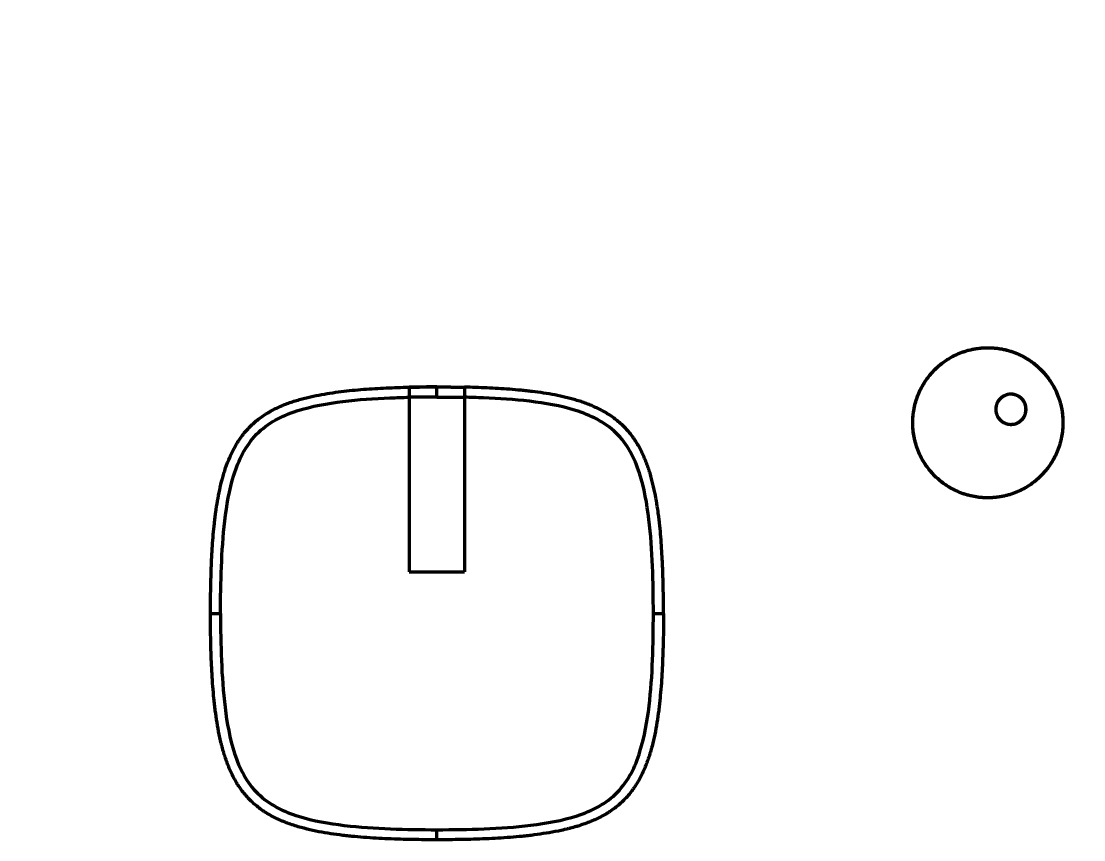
# Model space of a CAD drawing. Extents: x 56 to 5692, y -2843 to -743.
# Drawn here: x 4581.5 to 4687, y -1935.4 to -1854.1 of the extents above; entities that cross this region are included whole.
import ezdxf

# ---------------------------------------------------------------- set-up
doc = ezdxf.new("R2010")
doc.units = 0
doc.header["$LTSCALE"] = 20
doc.header["$MEASUREMENT"] = 0
doc.layers.add('3', color=3, linetype='CONTINUOUS')

msp = doc.modelspace()

# ---------------------------------------------------------------- linework, layer by layer
at = {"layer": '3', "color": 7, "linetype": 'Continuous', "lineweight": 70}
for p, q in [((4619.99, -1891.42), (4619.99, -1908.76)), ((4619.99, -1891.42), (4619.99, -1908.76)), ((4625.49, -1891.42), (4625.49, -1908.76)), ((4625.49, -1891.42), (4625.49, -1908.76)), ((4619.99, -1908.76), (4625.49, -1908.76)), ((4619.99, -1908.76), (4625.49, -1908.76))]:
    msp.add_line(p, q, dxfattribs=at)
for points, knots in [([(4585.07, -1807.06), (4582.76, -1807.34), (4576.39, -1808.3), (4566.09, -1810.65), (4550.49, -1815.85), (4535.92, -1823.52), (4523.26, -1833.77), (4514.92, -1842.6), (4507.77, -1852.35), (4501.77, -1862.74), (4496.75, -1873.57), (4491.17, -1888.36), (4485.89, -1907.21), (4481.44, -1929.92), (4478.27, -1952.45), (4476.12, -1974.65), (4474.81, -1996.41), (4474.05, -2024.71), (4474.8, -2221.48), (4477.72, -2252.32), (4481.46, -2274.53), (4485.02, -2289.73), (4489.33, -2303.26), (4494.39, -2314.94), (4500.13, -2324.77), (4508.64, -2335.59), (4520.75, -2345.34), (4537.5, -2352.87), (4553.57, -2356.8), (4567.8, -2358.87), (4579.1, -2359.92), (4587.91, -2360.34), (4593.84, -2360.48), (4596.81, -2360.52), (4599.78, -2360.53), (4601.76, -2360.53), (4602.74, -2360.53)], [0.0112064, 0.0112064, 0.0112064, 0.0112064, 0.015625, 0.0234375, 0.03125, 0.046875, 0.0546875, 0.0625, 0.0703125, 0.078125, 0.0859375, 0.09375, 0.109375, 0.125, 0.140625, 0.15625, 0.171875, 0.1875, 0.21875, 0.25, 0.265625, 0.28125, 0.296875, 0.3125, 0.328125, 0.34375, 0.375, 0.40625, 0.4375, 0.453125, 0.46875, 0.484375, 0.4882812, 0.4921875, 0.4960938, 0.4999694, 0.4999694, 0.4999694, 0.4999694]), ([(4660.4, -1807.06), (4662.72, -1807.34), (4669.09, -1808.3), (4679.39, -1810.65), (4694.99, -1815.85), (4709.56, -1823.52), (4722.22, -1833.77), (4730.56, -1842.6), (4737.71, -1852.35), (4743.71, -1862.74), (4748.73, -1873.57), (4754.31, -1888.36), (4759.59, -1907.21), (4764.04, -1929.92), (4767.21, -1952.45), (4769.36, -1974.65), (4770.67, -1996.41), (4771.43, -2024.71), (4770.68, -2221.48), (4767.76, -2252.32), (4764.01, -2274.53), (4760.46, -2289.73), (4756.15, -2303.26), (4751.09, -2314.94), (4745.35, -2324.77), (4736.84, -2335.59), (4724.73, -2345.34), (4707.98, -2352.87), (4691.91, -2356.8), (4677.67, -2358.87), (4666.38, -2359.92), (4657.57, -2360.34), (4651.64, -2360.48), (4648.66, -2360.52), (4645.7, -2360.53), (4643.72, -2360.53), (4642.74, -2360.53)], [0.0112064, 0.0112064, 0.0112064, 0.0112064, 0.015625, 0.0234375, 0.03125, 0.046875, 0.0546875, 0.0625, 0.0703125, 0.078125, 0.0859375, 0.09375, 0.109375, 0.125, 0.140625, 0.15625, 0.171875, 0.1875, 0.21875, 0.25, 0.265625, 0.28125, 0.296875, 0.3125, 0.328125, 0.34375, 0.375, 0.40625, 0.4375, 0.453125, 0.46875, 0.484375, 0.4882812, 0.4921875, 0.4960938, 0.4999694, 0.4999694, 0.4999694, 0.4999694]), ([(4602.74, -2362.66), (4602.69, -2362.66), (4602.64, -2362.66), (4602.18, -2362.66), (4600.12, -2362.66), (4598.06, -2362.66), (4594.76, -2362.63), (4593.12, -2362.61), (4590.66, -2362.56), (4589.84, -2362.54), (4588.2, -2362.49), (4586.56, -2362.44), (4584.92, -2362.39), (4583.69, -2362.34), (4583.08, -2362.31), (4582.36, -2362.28), (4582.05, -2362.27), (4581.85, -2362.26), (4581.75, -2362.25), (4580.01, -2362.17), (4578.4, -2362.08), (4575.21, -2361.89), (4573.64, -2361.78), (4570.54, -2361.55), (4569, -2361.42), (4565.97, -2361.14), (4564.48, -2360.99), (4561.52, -2360.67), (4560.06, -2360.5), (4557.17, -2360.14), (4555.74, -2359.94), (4553.63, -2359.63), (4552.93, -2359.53), (4551.88, -2359.36), (4551.54, -2359.31), (4550.84, -2359.19), (4550.5, -2359.14), (4548.78, -2358.85), (4547.44, -2358.61), (4544.8, -2358.1), (4543.5, -2357.84), (4540.96, -2357.29), (4539.71, -2357), (4537.26, -2356.4), (4536.05, -2356.09), (4533.68, -2355.45), (4532.52, -2355.11), (4530.23, -2354.41), (4529.1, -2354.04), (4525.78, -2352.91), (4523.63, -2352.1), (4521.3, -2351.11), (4521.04, -2351), (4520.52, -2350.77), (4519.75, -2350.43), (4519, -2350.09), (4517.5, -2349.38), (4516.52, -2348.89), (4513.64, -2347.39), (4511.79, -2346.33), (4508.24, -2344.06), (4506.54, -2342.85), (4504.07, -2340.93), (4503.27, -2340.27), (4501.69, -2338.91), (4500.91, -2338.21), (4498.63, -2336.05), (4497.16, -2334.52), (4495.04, -2332.09), (4494.35, -2331.26), (4493.5, -2330.19), (4493.33, -2329.97), (4493, -2329.53), (4492.83, -2329.32), (4492.33, -2328.66), (4492, -2328.21), (4491.03, -2326.86), (4490.4, -2325.94), (4489.17, -2324.07), (4488.56, -2323.11), (4486.8, -2320.18), (4485.69, -2318.15), (4483.57, -2313.92), (4482.57, -2311.74), (4480.66, -2307.21), (4479.76, -2304.86), (4478.48, -2301.24), (4478.06, -2300.01), (4477.25, -2297.52), (4476.85, -2296.26), (4476.37, -2294.66), (4476.23, -2294.17), (4476.09, -2293.69), (4476, -2293.36), (4475.95, -2293.2), (4475.72, -2292.39), (4475.53, -2291.74), (4474.99, -2289.77), (4474.64, -2288.45), (4473.63, -2284.45), (4473, -2281.75), (4471.82, -2276.26), (4471.28, -2273.48), (4470.25, -2267.84), (4469.78, -2264.99), (4468.9, -2259.22), (4468.49, -2256.31), (4467.75, -2250.43), (4467.4, -2247.46), (4466.77, -2241.46), (4466.49, -2238.44), (4466.1, -2233.87), (4465.98, -2232.35), (4465.84, -2230.43), (4465.81, -2230.04), (4465.75, -2229.28), (4465.67, -2228.12), (4465.59, -2226.97), (4465.34, -2223.12), (4465.16, -2220.03), (4464.86, -2213.85), (4464.74, -2210.74), (4464.53, -2204.53), (4464.46, -2201.41), (4464.35, -2195.17), (4464.32, -2192.05), (4464.31, -2022.78), (4464.33, -2019.65), (4464.4, -2013.37), (4464.47, -2010.22), (4464.64, -2003.93), (4464.74, -2000.77), (4465, -1994.46), (4465.16, -1991.3), (4465.51, -1984.98), (4465.71, -1981.82), (4466.16, -1975.48), (4466.41, -1972.31), (4466.95, -1965.97), (4467.25, -1962.8), (4467.91, -1956.45), (4468.26, -1953.27), (4469.03, -1946.91), (4469.45, -1943.73), (4470.34, -1937.38), (4470.82, -1934.19), (4471.85, -1927.83), (4472.4, -1924.65), (4473.14, -1920.67), (4473.29, -1919.88), (4473.52, -1918.68), (4473.6, -1918.29), (4473.76, -1917.49), (4474.15, -1915.5), (4474.56, -1913.52), (4475.58, -1908.77), (4476.3, -1905.61), (4477.47, -1900.9), (4477.87, -1899.33), (4478.7, -1896.2), (4479.13, -1894.64), (4480.02, -1891.53), (4480.48, -1889.97), (4481.43, -1886.88), (4481.92, -1885.33), (4482.94, -1882.25), (4483.47, -1880.72), (4484.57, -1877.66), (4485.14, -1876.14), (4486.02, -1873.86), (4486.32, -1873.1), (4486.77, -1871.97), (4487, -1871.4), (4487.24, -1870.83), (4487.39, -1870.46), (4487.47, -1870.27), (4488.18, -1868.57), (4488.83, -1867.08), (4490.85, -1862.63), (4492.28, -1859.71), (4494.57, -1855.42), (4495.36, -1854.01), (4496.99, -1851.21), (4497.83, -1849.82), (4500.43, -1845.72), (4502.28, -1843.04), (4505.24, -1839.14), (4506.26, -1837.86), (4507.83, -1835.96), (4508.36, -1835.34), (4509.04, -1834.56), (4509.18, -1834.4), (4509.45, -1834.09), (4509.86, -1833.63), (4511.37, -1831.95), (4512.79, -1830.47), (4515.1, -1828.17), (4516.29, -1827.05), (4519.9, -1823.78), (4522.41, -1821.72), (4526.31, -1818.81), (4527.64, -1817.88), (4530.34, -1816.06), (4531.71, -1815.18), (4534.5, -1813.48), (4535.92, -1812.66), (4538.08, -1811.48), (4539.17, -1810.89), (4540.46, -1810.23), (4541.1, -1809.91), (4541.43, -1809.75), (4541.59, -1809.67), (4541.67, -1809.63), (4541.71, -1809.61), (4541.73, -1809.6), (4541.74, -1809.59), (4541.75, -1809.59)], [0.5496866, 0.5496866, 0.5496866, 0.5496866, 0.5498047, 0.5498047, 0.5507812, 0.5546875, 0.5546875, 0.5585937, 0.5585937, 0.5605469, 0.5605469, 0.5625, 0.5644531, 0.5644531, 0.5654297, 0.565918, 0.5661621, 0.5661621, 0.5664062, 0.5664062, 0.5703125, 0.5703125, 0.5742187, 0.5742187, 0.578125, 0.578125, 0.5820312, 0.5820312, 0.5859375, 0.5859375, 0.5898437, 0.5898437, 0.5917969, 0.5917969, 0.5927734, 0.5927734, 0.59375, 0.59375, 0.5976562, 0.5976562, 0.6015625, 0.6015625, 0.6054687, 0.6054687, 0.609375, 0.609375, 0.6132812, 0.6132812, 0.6171875, 0.6171875, 0.625, 0.625, 0.6259766, 0.6259766, 0.6269531, 0.6289062, 0.6289062, 0.6328125, 0.6328125, 0.640625, 0.640625, 0.6484375, 0.6484375, 0.6523437, 0.6523437, 0.65625, 0.65625, 0.6640625, 0.6640625, 0.6679687, 0.6679687, 0.6689453, 0.6689453, 0.6699219, 0.6699219, 0.671875, 0.671875, 0.6757812, 0.6757812, 0.6796875, 0.6796875, 0.6875, 0.6875, 0.6953125, 0.6953125, 0.703125, 0.703125, 0.7070312, 0.7070312, 0.7109375, 0.7109375, 0.7119141, 0.7124023, 0.7124023, 0.7128906, 0.7128906, 0.7148437, 0.7148437, 0.71875, 0.71875, 0.7265625, 0.7265625, 0.734375, 0.734375, 0.7421875, 0.7421875, 0.75, 0.75, 0.7578125, 0.7578125, 0.765625, 0.765625, 0.7695312, 0.7695312, 0.7705078, 0.7705078, 0.7714844, 0.7734375, 0.7734375, 0.78125, 0.78125, 0.7890625, 0.7890625, 0.796875, 0.796875, 0.8046875, 0.8046875, 0.8125, 0.8125, 0.8203125, 0.8203125, 0.828125, 0.828125, 0.8359375, 0.8359375, 0.84375, 0.84375, 0.8515625, 0.8515625, 0.859375, 0.859375, 0.8671875, 0.8671875, 0.875, 0.875, 0.8828125, 0.8828125, 0.890625, 0.890625, 0.8925781, 0.8925781, 0.8935547, 0.8935547, 0.8945312, 0.8984375, 0.8984375, 0.90625, 0.90625, 0.9101562, 0.9101562, 0.9140625, 0.9140625, 0.9179687, 0.9179687, 0.921875, 0.921875, 0.9257812, 0.9257812, 0.9296875, 0.9296875, 0.9316406, 0.9316406, 0.9326172, 0.9331055, 0.9331055, 0.9335937, 0.9335937, 0.9375, 0.9375, 0.9453125, 0.9453125, 0.9492187, 0.9492187, 0.953125, 0.953125, 0.9609375, 0.9609375, 0.9648437, 0.9648437, 0.9667969, 0.9667969, 0.9672852, 0.9672852, 0.9677734, 0.96875, 0.9726562, 0.9726562, 0.9765625, 0.9765625, 0.984375, 0.984375, 0.9882812, 0.9882812, 0.9921875, 0.9921875, 0.9960937, 0.9960937, 0.9980469, 0.9990234, 0.9995117, 0.9997559, 0.9998779, 0.999939, 0.9999695, 0.9999695, 1, 1, 1, 1]), ([(4642.74, -2362.66), (4642.79, -2362.66), (4642.84, -2362.66), (4643.3, -2362.66), (4645.36, -2362.66), (4647.42, -2362.66), (4650.71, -2362.63), (4652.36, -2362.61), (4654.82, -2362.56), (4655.64, -2362.54), (4657.28, -2362.49), (4658.92, -2362.44), (4660.56, -2362.39), (4661.79, -2362.34), (4662.4, -2362.31), (4663.12, -2362.28), (4663.43, -2362.27), (4663.63, -2362.26), (4663.73, -2362.25), (4665.47, -2362.17), (4667.08, -2362.08), (4670.27, -2361.89), (4671.84, -2361.78), (4674.94, -2361.55), (4676.48, -2361.42), (4679.51, -2361.14), (4681, -2360.99), (4683.96, -2360.67), (4685.42, -2360.5), (4688.31, -2360.14), (4689.73, -2359.94), (4691.85, -2359.63), (4692.55, -2359.53), (4693.6, -2359.36), (4693.94, -2359.31), (4694.64, -2359.19), (4694.98, -2359.14), (4696.7, -2358.85), (4698.04, -2358.61), (4700.68, -2358.1), (4701.98, -2357.84), (4704.52, -2357.29), (4705.77, -2357), (4708.22, -2356.4), (4709.43, -2356.09), (4711.8, -2355.45), (4712.96, -2355.11), (4715.25, -2354.41), (4716.38, -2354.04), (4719.7, -2352.91), (4721.85, -2352.1), (4724.18, -2351.11), (4724.44, -2351), (4724.96, -2350.77), (4725.73, -2350.43), (4726.48, -2350.09), (4727.98, -2349.38), (4728.96, -2348.89), (4731.84, -2347.39), (4733.68, -2346.33), (4737.23, -2344.06), (4738.94, -2342.85), (4741.41, -2340.93), (4742.21, -2340.27), (4743.79, -2338.91), (4744.57, -2338.21), (4746.85, -2336.05), (4748.32, -2334.52), (4750.43, -2332.09), (4751.13, -2331.26), (4751.98, -2330.19), (4752.14, -2329.97), (4752.48, -2329.53), (4752.65, -2329.32), (4753.15, -2328.66), (4753.47, -2328.21), (4754.45, -2326.86), (4755.08, -2325.94), (4756.31, -2324.07), (4756.91, -2323.11), (4758.67, -2320.18), (4759.79, -2318.15), (4761.91, -2313.92), (4762.91, -2311.74), (4764.82, -2307.21), (4765.72, -2304.86), (4767, -2301.24), (4767.42, -2300.01), (4768.23, -2297.52), (4768.63, -2296.26), (4769.11, -2294.66), (4769.25, -2294.17), (4769.39, -2293.69), (4769.48, -2293.36), (4769.53, -2293.2), (4769.76, -2292.39), (4769.95, -2291.74), (4770.49, -2289.77), (4770.84, -2288.45), (4771.85, -2284.45), (4772.48, -2281.75), (4773.66, -2276.26), (4774.2, -2273.48), (4775.23, -2267.84), (4775.7, -2264.99), (4776.58, -2259.22), (4776.98, -2256.31), (4777.73, -2250.43), (4778.08, -2247.46), (4778.71, -2241.46), (4778.99, -2238.44), (4779.38, -2233.87), (4779.5, -2232.35), (4779.64, -2230.43), (4779.67, -2230.04), (4779.73, -2229.28), (4779.81, -2228.12), (4779.89, -2226.97), (4780.14, -2223.12), (4780.32, -2220.03), (4780.62, -2213.85), (4780.74, -2210.74), (4780.94, -2204.53), (4781.02, -2201.41), (4781.13, -2195.17), (4781.16, -2192.05), (4781.17, -2022.78), (4781.15, -2019.65), (4781.08, -2013.37), (4781.01, -2010.22), (4780.84, -2003.93), (4780.74, -2000.77), (4780.47, -1994.46), (4780.32, -1991.3), (4779.97, -1984.98), (4779.77, -1981.82), (4779.32, -1975.48), (4779.07, -1972.31), (4778.52, -1965.97), (4778.22, -1962.8), (4777.57, -1956.45), (4777.22, -1953.27), (4776.45, -1946.91), (4776.03, -1943.73), (4775.14, -1937.38), (4774.66, -1934.19), (4773.63, -1927.83), (4773.08, -1924.65), (4772.34, -1920.67), (4772.19, -1919.88), (4771.96, -1918.68), (4771.88, -1918.29), (4771.72, -1917.49), (4771.33, -1915.5), (4770.92, -1913.52), (4769.9, -1908.77), (4769.18, -1905.61), (4768.01, -1900.9), (4767.61, -1899.33), (4766.78, -1896.2), (4766.35, -1894.64), (4765.46, -1891.53), (4765, -1889.97), (4764.05, -1886.88), (4763.56, -1885.33), (4762.53, -1882.25), (4762.01, -1880.72), (4760.91, -1877.66), (4760.34, -1876.14), (4759.46, -1873.86), (4759.16, -1873.1), (4758.71, -1871.97), (4758.48, -1871.4), (4758.24, -1870.83), (4758.09, -1870.46), (4758.01, -1870.27), (4757.3, -1868.57), (4756.65, -1867.08), (4754.63, -1862.63), (4753.2, -1859.71), (4750.91, -1855.42), (4750.12, -1854.01), (4748.49, -1851.21), (4747.65, -1849.82), (4745.04, -1845.72), (4743.2, -1843.04), (4740.24, -1839.14), (4739.22, -1837.86), (4737.65, -1835.96), (4737.12, -1835.34), (4736.44, -1834.56), (4736.3, -1834.4), (4736.03, -1834.09), (4735.62, -1833.63), (4734.1, -1831.95), (4732.69, -1830.47), (4730.37, -1828.17), (4729.19, -1827.05), (4725.58, -1823.78), (4723.07, -1821.72), (4719.16, -1818.81), (4717.84, -1817.88), (4715.14, -1816.06), (4713.77, -1815.18), (4710.98, -1813.48), (4709.56, -1812.66), (4707.4, -1811.48), (4706.31, -1810.89), (4705.02, -1810.23), (4704.38, -1809.91), (4704.05, -1809.75), (4703.89, -1809.67), (4703.81, -1809.63), (4703.77, -1809.61), (4703.75, -1809.6), (4703.74, -1809.59), (4703.73, -1809.59)], [0.5496866, 0.5496866, 0.5496866, 0.5496866, 0.5498047, 0.5498047, 0.5507812, 0.5546875, 0.5546875, 0.5585937, 0.5585937, 0.5605469, 0.5605469, 0.5625, 0.5644531, 0.5644531, 0.5654297, 0.565918, 0.5661621, 0.5661621, 0.5664062, 0.5664062, 0.5703125, 0.5703125, 0.5742187, 0.5742187, 0.578125, 0.578125, 0.5820312, 0.5820312, 0.5859375, 0.5859375, 0.5898437, 0.5898437, 0.5917969, 0.5917969, 0.5927734, 0.5927734, 0.59375, 0.59375, 0.5976562, 0.5976562, 0.6015625, 0.6015625, 0.6054687, 0.6054687, 0.609375, 0.609375, 0.6132812, 0.6132812, 0.6171875, 0.6171875, 0.625, 0.625, 0.6259766, 0.6259766, 0.6269531, 0.6289062, 0.6289062, 0.6328125, 0.6328125, 0.640625, 0.640625, 0.6484375, 0.6484375, 0.6523437, 0.6523437, 0.65625, 0.65625, 0.6640625, 0.6640625, 0.6679687, 0.6679687, 0.6689453, 0.6689453, 0.6699219, 0.6699219, 0.671875, 0.671875, 0.6757812, 0.6757812, 0.6796875, 0.6796875, 0.6875, 0.6875, 0.6953125, 0.6953125, 0.703125, 0.703125, 0.7070312, 0.7070312, 0.7109375, 0.7109375, 0.7119141, 0.7124023, 0.7124023, 0.7128906, 0.7128906, 0.7148437, 0.7148437, 0.71875, 0.71875, 0.7265625, 0.7265625, 0.734375, 0.734375, 0.7421875, 0.7421875, 0.75, 0.75, 0.7578125, 0.7578125, 0.765625, 0.765625, 0.7695312, 0.7695312, 0.7705078, 0.7705078, 0.7714844, 0.7734375, 0.7734375, 0.78125, 0.78125, 0.7890625, 0.7890625, 0.796875, 0.796875, 0.8046875, 0.8046875, 0.8125, 0.8125, 0.8203125, 0.8203125, 0.828125, 0.828125, 0.8359375, 0.8359375, 0.84375, 0.84375, 0.8515625, 0.8515625, 0.859375, 0.859375, 0.8671875, 0.8671875, 0.875, 0.875, 0.8828125, 0.8828125, 0.890625, 0.890625, 0.8925781, 0.8925781, 0.8935547, 0.8935547, 0.8945312, 0.8984375, 0.8984375, 0.90625, 0.90625, 0.9101562, 0.9101562, 0.9140625, 0.9140625, 0.9179687, 0.9179687, 0.921875, 0.921875, 0.9257812, 0.9257812, 0.9296875, 0.9296875, 0.9316406, 0.9316406, 0.9326172, 0.9331055, 0.9331055, 0.9335937, 0.9335937, 0.9375, 0.9375, 0.9453125, 0.9453125, 0.9492187, 0.9492187, 0.953125, 0.953125, 0.9609375, 0.9609375, 0.9648437, 0.9648437, 0.9667969, 0.9667969, 0.9672852, 0.9672852, 0.9677734, 0.96875, 0.9726562, 0.9726562, 0.9765625, 0.9765625, 0.984375, 0.984375, 0.9882812, 0.9882812, 0.9921875, 0.9921875, 0.9960937, 0.9960937, 0.9980469, 0.9990234, 0.9995117, 0.9997559, 0.9998779, 0.999939, 0.9999695, 0.9999695, 1, 1, 1, 1]), ([(4670.32, -1891.88), (4670.25, -1892.12), (4670.2, -1892.35), (4670.11, -1892.83), (4670.08, -1893.07), (4670.04, -1893.55), (4670.03, -1893.8), (4670.03, -1894.1), (4670.03, -1894.16), (4670.04, -1894.29), (4670.04, -1894.35), (4670.05, -1894.53), (4670.06, -1894.66), (4670.1, -1895.02), (4670.14, -1895.26), (4670.24, -1895.74), (4670.3, -1895.97), (4670.41, -1896.32), (4670.45, -1896.44), (4670.51, -1896.61), (4670.55, -1896.7), (4670.58, -1896.79), (4670.61, -1896.84), (4670.62, -1896.87), (4670.73, -1897.13), (4670.84, -1897.35), (4671.07, -1897.78), (4671.2, -1897.99), (4671.48, -1898.39), (4671.63, -1898.58), (4671.83, -1898.82), (4671.87, -1898.87), (4671.95, -1898.96), (4672, -1899.01), (4672.12, -1899.14), (4672.21, -1899.23), (4672.48, -1899.49), (4672.85, -1899.81), (4673.24, -1900.1), (4673.56, -1900.3), (4673.66, -1900.36), (4673.82, -1900.46), (4673.88, -1900.49), (4673.99, -1900.55), (4674.04, -1900.57), (4674.32, -1900.72), (4674.54, -1900.82), (4675, -1901), (4675.46, -1901.15), (4675.94, -1901.26), (4676.25, -1901.31), (4676.31, -1901.32), (4676.43, -1901.34), (4676.61, -1901.37), (4676.79, -1901.39), (4677.16, -1901.41), (4677.4, -1901.42), (4677.89, -1901.41), (4678.13, -1901.39), (4678.44, -1901.36), (4678.5, -1901.35), (4678.62, -1901.33), (4678.68, -1901.32), (4678.86, -1901.29), (4678.98, -1901.27), (4679.34, -1901.19), (4679.81, -1901.06), (4680.26, -1900.89), (4680.59, -1900.74), (4680.7, -1900.69), (4680.86, -1900.61), (4680.92, -1900.58), (4681.03, -1900.53), (4681.08, -1900.5), (4681.34, -1900.35), (4681.55, -1900.22), (4681.94, -1899.94), (4682.14, -1899.8), (4682.5, -1899.49), (4682.68, -1899.32), (4682.89, -1899.1), (4682.93, -1899.06), (4683.01, -1898.97), (4683.05, -1898.92), (4683.17, -1898.79), (4683.25, -1898.69), (4683.48, -1898.41), (4683.76, -1898.02), (4684, -1897.61), (4684.17, -1897.29), (4684.22, -1897.18), (4684.3, -1897.01), (4684.32, -1896.96), (4684.37, -1896.84), (4684.39, -1896.79), (4684.5, -1896.51), (4684.58, -1896.28), (4684.72, -1895.81), (4684.83, -1895.34), (4684.9, -1894.86), (4684.92, -1894.56), (4684.93, -1894.5), (4684.94, -1894.38), (4684.94, -1894.31), (4684.95, -1894.13), (4684.95, -1894.01), (4684.94, -1893.64), (4684.93, -1893.4), (4684.88, -1892.92), (4684.84, -1892.68), (4684.77, -1892.32), (4684.74, -1892.2), (4684.69, -1892.02), (4684.68, -1891.96), (4684.64, -1891.84), (4684.62, -1891.78), (4684.53, -1891.49), (4684.36, -1891.03), (4684.15, -1890.59), (4683.91, -1890.16), (4683.78, -1889.95), (4683.61, -1889.69), (4683.57, -1889.64), (4683.5, -1889.54), (4683.46, -1889.49), (4683.35, -1889.34), (4683.27, -1889.25), (4683.03, -1888.96), (4682.7, -1888.6), (4682.33, -1888.28), (4682.04, -1888.05), (4681.94, -1887.97), (4681.79, -1887.86), (4681.74, -1887.83), (4681.64, -1887.76), (4681.58, -1887.72), (4681.32, -1887.56), (4681.11, -1887.43), (4680.68, -1887.21), (4680.45, -1887.11), (4680.11, -1886.97), (4679.99, -1886.93), (4679.76, -1886.85), (4679.64, -1886.81), (4679.29, -1886.71), (4679.05, -1886.66), (4678.56, -1886.57), (4678.32, -1886.54), (4677.84, -1886.5), (4677.59, -1886.5), (4677.29, -1886.5), (4677.22, -1886.5), (4677.1, -1886.51), (4677.04, -1886.51), (4676.86, -1886.52), (4676.73, -1886.54), (4676.37, -1886.58), (4676.13, -1886.62), (4675.66, -1886.72), (4675.42, -1886.78), (4675.08, -1886.9), (4674.96, -1886.94), (4674.79, -1887), (4674.73, -1887.02), (4674.62, -1887.07), (4674.56, -1887.09), (4674.28, -1887.22), (4674.07, -1887.32), (4673.65, -1887.56), (4673.44, -1887.69), (4673.04, -1887.96), (4672.85, -1888.11), (4672.62, -1888.31), (4672.57, -1888.35), (4672.48, -1888.43), (4672.35, -1888.55), (4672.22, -1888.68), (4671.97, -1888.94), (4671.65, -1889.3), (4671.36, -1889.69), (4671.17, -1890), (4671.1, -1890.1), (4671.01, -1890.26), (4670.98, -1890.31), (4670.92, -1890.42), (4670.89, -1890.47), (4670.75, -1890.74), (4670.65, -1890.96), (4670.47, -1891.41), (4670.39, -1891.65), (4670.32, -1891.88)], [0, 0, 0, 0, 0.015625, 0.015625, 0.03125, 0.03125, 0.046875, 0.046875, 0.050781, 0.050781, 0.054688, 0.054688, 0.0625, 0.0625, 0.078125, 0.078125, 0.09375, 0.09375, 0.101563, 0.101563, 0.105469, 0.107422, 0.107422, 0.109375, 0.109375, 0.125, 0.125, 0.140625, 0.140625, 0.15625, 0.15625, 0.160156, 0.160156, 0.164063, 0.164063, 0.171875, 0.171875, 0.1875, 0.203125, 0.203125, 0.210938, 0.210938, 0.214844, 0.214844, 0.21875, 0.21875, 0.234375, 0.234375, 0.25, 0.265625, 0.265625, 0.269531, 0.269531, 0.273438, 0.28125, 0.28125, 0.296875, 0.296875, 0.3125, 0.3125, 0.316406, 0.316406, 0.320313, 0.320313, 0.328125, 0.328125, 0.34375, 0.359375, 0.359375, 0.367188, 0.367188, 0.371094, 0.371094, 0.375, 0.375, 0.390625, 0.390625, 0.40625, 0.40625, 0.421875, 0.421875, 0.425781, 0.425781, 0.429688, 0.429688, 0.4375, 0.4375, 0.453125, 0.46875, 0.46875, 0.476563, 0.476563, 0.480469, 0.480469, 0.484375, 0.484375, 0.5, 0.5, 0.515625, 0.53125, 0.53125, 0.535156, 0.535156, 0.539063, 0.539063, 0.546875, 0.546875, 0.5625, 0.5625, 0.578125, 0.578125, 0.585938, 0.585938, 0.589844, 0.589844, 0.59375, 0.59375, 0.609375, 0.625, 0.625, 0.640625, 0.640625, 0.644531, 0.644531, 0.648438, 0.648438, 0.65625, 0.65625, 0.671875, 0.6875, 0.6875, 0.695313, 0.695313, 0.699219, 0.699219, 0.703125, 0.703125, 0.71875, 0.71875, 0.734375, 0.734375, 0.742188, 0.742188, 0.75, 0.75, 0.765625, 0.765625, 0.78125, 0.78125, 0.796875, 0.796875, 0.800781, 0.800781, 0.804688, 0.804688, 0.8125, 0.8125, 0.828125, 0.828125, 0.84375, 0.84375, 0.851563, 0.851563, 0.855469, 0.855469, 0.859375, 0.859375, 0.875, 0.875, 0.890625, 0.890625, 0.90625, 0.90625, 0.910156, 0.910156, 0.914063, 0.921875, 0.921875, 0.9375, 0.953125, 0.953125, 0.960938, 0.960938, 0.964844, 0.964844, 0.96875, 0.96875, 0.984375, 0.984375, 1, 1, 1, 1]), ([(4684.95, -1893.96), (4684.95, -1893.71), (4684.93, -1893.47), (4684.89, -1892.98), (4684.85, -1892.74), (4684.76, -1892.26), (4684.7, -1892.03), (4684.61, -1891.73), (4684.59, -1891.67), (4684.55, -1891.56), (4684.53, -1891.5), (4684.47, -1891.32), (4684.42, -1891.21), (4684.28, -1890.87), (4684.18, -1890.64), (4683.95, -1890.21), (4683.82, -1890), (4683.61, -1889.7), (4683.54, -1889.6), (4683.43, -1889.45), (4683.39, -1889.4), (4683.31, -1889.3), (4683.28, -1889.25), (4683.08, -1889.01), (4682.91, -1888.83), (4682.56, -1888.49), (4682.38, -1888.32), (4682, -1888.01), (4681.8, -1887.87), (4681.54, -1887.69), (4681.49, -1887.66), (4681.38, -1887.59), (4681.22, -1887.5), (4681.06, -1887.41), (4680.74, -1887.24), (4680.51, -1887.13), (4680.06, -1886.95), (4679.83, -1886.87), (4679.53, -1886.78), (4679.47, -1886.77), (4679.35, -1886.73), (4679.29, -1886.72), (4679.11, -1886.68), (4678.99, -1886.65), (4678.63, -1886.58), (4678.15, -1886.52), (4677.66, -1886.5), (4677.29, -1886.5), (4677.17, -1886.5), (4676.99, -1886.51), (4676.93, -1886.52), (4676.8, -1886.53), (4676.74, -1886.54), (4676.44, -1886.57), (4675.96, -1886.64), (4675.49, -1886.77), (4675.03, -1886.91), (4674.8, -1886.99), (4674.52, -1887.11), (4674.46, -1887.14), (4674.35, -1887.19), (4674.18, -1887.27), (4674.02, -1887.35), (4673.7, -1887.52), (4673.29, -1887.78), (4672.91, -1888.07), (4672.63, -1888.3), (4672.54, -1888.38), (4672.4, -1888.5), (4672.36, -1888.54), (4672.27, -1888.63), (4672.23, -1888.67), (4672.01, -1888.89), (4671.85, -1889.07), (4671.55, -1889.44), (4671.4, -1889.64), (4671.14, -1890.04), (4671.01, -1890.25), (4670.87, -1890.52), (4670.84, -1890.57), (4670.79, -1890.68), (4670.71, -1890.84), (4670.63, -1891.01), (4670.49, -1891.35), (4670.41, -1891.57), (4670.27, -1892.04), (4670.22, -1892.27), (4670.15, -1892.63), (4670.13, -1892.75), (4670.1, -1892.93), (4670.09, -1892.99), (4670.08, -1893.11), (4670.07, -1893.17), (4670.04, -1893.48), (4670.03, -1893.72), (4670.03, -1894.21), (4670.04, -1894.45), (4670.09, -1894.94), (4670.12, -1895.18), (4670.18, -1895.48), (4670.2, -1895.54), (4670.22, -1895.66), (4670.27, -1895.84), (4670.32, -1896.02), (4670.42, -1896.37), (4670.51, -1896.6), (4670.69, -1897.05), (4670.8, -1897.27), (4670.97, -1897.6), (4671.03, -1897.7), (4671.13, -1897.86), (4671.16, -1897.91), (4671.23, -1898.02), (4671.26, -1898.07), (4671.44, -1898.33), (4671.73, -1898.72), (4672.06, -1899.08), (4672.41, -1899.43), (4672.6, -1899.59), (4672.84, -1899.79), (4672.89, -1899.83), (4672.98, -1899.91), (4673.13, -1900.02), (4673.29, -1900.12), (4673.59, -1900.33), (4674.02, -1900.58), (4674.46, -1900.78), (4674.75, -1900.9), (4674.81, -1900.92), (4674.92, -1900.96), (4674.98, -1900.99), (4675.16, -1901.05), (4675.27, -1901.08), (4675.63, -1901.19), (4675.87, -1901.24), (4676.35, -1901.33), (4676.59, -1901.37), (4676.95, -1901.4), (4677.08, -1901.41), (4677.26, -1901.41), (4677.32, -1901.42), (4677.45, -1901.42), (4677.51, -1901.42), (4677.82, -1901.41), (4678.06, -1901.4), (4678.54, -1901.35), (4678.78, -1901.31), (4679.26, -1901.21), (4679.49, -1901.15), (4679.78, -1901.06), (4679.84, -1901.04), (4679.96, -1901), (4680.13, -1900.94), (4680.3, -1900.87), (4680.63, -1900.73), (4681.07, -1900.52), (4681.48, -1900.27), (4681.78, -1900.06), (4681.88, -1899.99), (4682.02, -1899.88), (4682.07, -1899.84), (4682.17, -1899.77), (4682.21, -1899.73), (4682.45, -1899.54), (4682.62, -1899.37), (4682.96, -1899.03), (4683.12, -1898.85), (4683.43, -1898.48), (4683.57, -1898.28), (4683.74, -1898.03), (4683.77, -1897.98), (4683.84, -1897.88), (4683.93, -1897.72), (4684.02, -1897.56), (4684.19, -1897.24), (4684.39, -1896.81), (4684.56, -1896.36), (4684.66, -1896.01), (4684.69, -1895.89), (4684.74, -1895.71), (4684.75, -1895.65), (4684.78, -1895.53), (4684.79, -1895.47), (4684.85, -1895.18), (4684.89, -1894.93), (4684.93, -1894.45), (4684.95, -1894.2), (4684.95, -1893.96)], [0, 0, 0, 0, 0.015625, 0.015625, 0.03125, 0.03125, 0.046875, 0.046875, 0.050781, 0.050781, 0.054687, 0.054687, 0.0625, 0.0625, 0.078125, 0.078125, 0.09375, 0.09375, 0.101562, 0.101562, 0.105469, 0.105469, 0.109375, 0.109375, 0.125, 0.125, 0.140625, 0.140625, 0.15625, 0.15625, 0.160156, 0.160156, 0.164062, 0.171875, 0.171875, 0.1875, 0.1875, 0.203125, 0.203125, 0.207031, 0.207031, 0.210937, 0.210937, 0.21875, 0.21875, 0.234375, 0.25, 0.25, 0.257812, 0.257812, 0.261719, 0.261719, 0.265625, 0.265625, 0.28125, 0.296875, 0.296875, 0.3125, 0.3125, 0.316406, 0.316406, 0.320312, 0.328125, 0.328125, 0.34375, 0.359375, 0.359375, 0.367187, 0.367187, 0.371094, 0.371094, 0.375, 0.375, 0.390625, 0.390625, 0.40625, 0.40625, 0.421875, 0.421875, 0.425781, 0.425781, 0.429687, 0.4375, 0.4375, 0.453125, 0.453125, 0.46875, 0.46875, 0.476562, 0.476562, 0.480469, 0.480469, 0.484375, 0.484375, 0.5, 0.5, 0.515625, 0.515625, 0.53125, 0.53125, 0.535156, 0.535156, 0.539062, 0.546875, 0.546875, 0.5625, 0.5625, 0.578125, 0.578125, 0.585937, 0.585937, 0.589844, 0.589844, 0.59375, 0.59375, 0.609375, 0.625, 0.625, 0.640625, 0.640625, 0.644531, 0.644531, 0.648437, 0.65625, 0.65625, 0.671875, 0.6875, 0.6875, 0.691406, 0.691406, 0.695312, 0.695312, 0.703125, 0.703125, 0.71875, 0.71875, 0.734375, 0.734375, 0.742187, 0.742187, 0.746094, 0.746094, 0.75, 0.75, 0.765625, 0.765625, 0.78125, 0.78125, 0.796875, 0.796875, 0.800781, 0.800781, 0.804687, 0.8125, 0.8125, 0.828125, 0.84375, 0.84375, 0.851562, 0.851562, 0.855469, 0.855469, 0.859375, 0.859375, 0.875, 0.875, 0.890625, 0.890625, 0.90625, 0.90625, 0.910156, 0.910156, 0.914062, 0.921875, 0.921875, 0.9375, 0.953125, 0.953125, 0.960937, 0.960937, 0.964844, 0.964844, 0.96875, 0.96875, 0.984375, 0.984375, 1, 1, 1, 1]), ([(4600.26, -1912.9), (4600.26, -1912.15), (4600.27, -1911.4), (4600.29, -1910.28), (4600.3, -1909.9), (4600.32, -1909.15), (4600.33, -1908.78), (4600.36, -1908.03), (4600.37, -1907.66), (4600.41, -1906.91), (4600.43, -1906.54), (4600.48, -1905.8), (4600.51, -1905.42), (4600.58, -1904.68), (4600.61, -1904.31), (4600.68, -1903.76), (4600.7, -1903.57), (4600.74, -1903.2), (4600.77, -1903.02), (4600.84, -1902.46), (4600.9, -1902.09), (4601.03, -1901.36), (4601.1, -1900.99), (4601.26, -1900.26), (4601.34, -1899.9), (4601.49, -1899.35), (4601.54, -1899.17), (4601.62, -1898.9), (4601.65, -1898.81), (4601.71, -1898.63), (4601.74, -1898.54), (4601.89, -1898.09), (4602.03, -1897.74), (4602.33, -1897.05), (4602.49, -1896.71), (4602.77, -1896.21), (4602.86, -1896.05), (4603.06, -1895.73), (4603.17, -1895.57), (4603.5, -1895.11), (4603.74, -1894.82), (4604.13, -1894.41), (4604.26, -1894.27), (4604.53, -1894.02), (4604.67, -1893.89), (4605.11, -1893.54), (4605.41, -1893.32), (4605.77, -1893.09), (4605.81, -1893.06), (4605.9, -1893.01), (4606.02, -1892.94), (4606.31, -1892.77), (4606.56, -1892.64), (4607.06, -1892.39), (4607.41, -1892.24), (4607.93, -1892.04), (4608.11, -1891.97), (4608.38, -1891.88), (4608.47, -1891.85), (4608.64, -1891.8), (4608.91, -1891.71), (4609.19, -1891.63), (4609.46, -1891.56), (4609.55, -1891.53), (4609.74, -1891.49), (4609.83, -1891.46), (4610.29, -1891.35), (4610.66, -1891.27), (4611.39, -1891.13), (4611.76, -1891.07), (4612.51, -1890.95), (4612.88, -1890.9), (4613.62, -1890.81), (4613.99, -1890.77), (4614.74, -1890.69), (4615.11, -1890.66), (4615.86, -1890.6), (4616.24, -1890.58), (4616.99, -1890.53), (4617.36, -1890.51), (4618.11, -1890.48), (4618.49, -1890.47), (4619.24, -1890.44), (4619.61, -1890.43), (4619.99, -1890.42)], [0, 0, 0, 0, 0.0625, 0.0625, 0.09375, 0.09375, 0.125, 0.125, 0.15625, 0.15625, 0.1875, 0.1875, 0.21875, 0.21875, 0.25, 0.25, 0.265625, 0.265625, 0.28125, 0.28125, 0.3125, 0.3125, 0.34375, 0.34375, 0.375, 0.375, 0.390625, 0.390625, 0.398437, 0.398437, 0.40625, 0.40625, 0.4375, 0.4375, 0.46875, 0.46875, 0.484375, 0.484375, 0.5, 0.5, 0.53125, 0.53125, 0.546875, 0.546875, 0.5625, 0.5625, 0.59375, 0.59375, 0.597656, 0.597656, 0.601562, 0.609375, 0.625, 0.625, 0.65625, 0.65625, 0.671875, 0.671875, 0.679687, 0.679687, 0.6875, 0.703125, 0.703125, 0.710937, 0.710937, 0.71875, 0.71875, 0.75, 0.75, 0.78125, 0.78125, 0.8125, 0.8125, 0.84375, 0.84375, 0.875, 0.875, 0.90625, 0.90625, 0.9375, 0.9375, 0.96875, 0.96875, 1, 1, 1, 1]), ([(4622.76, -1890.4), (4622.3, -1890.4), (4621.84, -1890.4), (4620.91, -1890.41), (4620.45, -1890.41), (4619.99, -1890.42)], [0, 0, 0, 0, 0.5, 0.5, 1, 1, 1, 1]), ([(4619.99, -1890.42), (4619.99, -1890.51), (4619.99, -1890.59), (4619.99, -1890.76), (4619.99, -1890.85), (4619.99, -1891.1), (4619.99, -1891.26), (4619.99, -1891.42)], [0, 0, 0, 0, 0.252955, 0.252955, 0.50591, 0.50591, 1, 1, 1, 1]), ([(4619.99, -1890.42), (4619.99, -1890.51), (4619.99, -1890.59), (4619.99, -1890.76), (4619.99, -1890.85), (4619.99, -1891.1), (4619.99, -1891.26), (4619.99, -1891.42)], [0, 0, 0, 0, 0.252955, 0.252955, 0.50591, 0.50591, 1, 1, 1, 1]), ([(4622.76, -1890.4), (4623.22, -1890.4), (4623.67, -1890.4), (4624.58, -1890.41), (4625.04, -1890.41), (4625.49, -1890.42)], [0, 0, 0, 0, 0.5, 0.5, 1, 1, 1, 1]), ([(4625.49, -1890.42), (4625.49, -1890.51), (4625.49, -1890.59), (4625.49, -1890.76), (4625.49, -1890.85), (4625.49, -1891.09), (4625.49, -1891.26), (4625.49, -1891.42)], [0, 0, 0, 0, 0.252949, 0.252949, 0.505898, 0.505898, 1, 1, 1, 1]), ([(4645.26, -1912.9), (4645.26, -1912.15), (4645.26, -1911.4), (4645.24, -1910.27), (4645.23, -1909.9), (4645.21, -1909.15), (4645.2, -1908.77), (4645.18, -1908.21), (4645.17, -1908.03), (4645.15, -1907.65), (4645.14, -1907.47), (4645.11, -1906.91), (4645.09, -1906.53), (4645.04, -1905.79), (4645.01, -1905.41), (4644.95, -1904.67), (4644.91, -1904.3), (4644.85, -1903.74), (4644.83, -1903.56), (4644.78, -1903.19), (4644.76, -1903), (4644.68, -1902.45), (4644.62, -1902.08), (4644.5, -1901.35), (4644.43, -1900.98), (4644.27, -1900.25), (4644.18, -1899.88), (4644.03, -1899.34), (4643.98, -1899.16), (4643.9, -1898.88), (4643.87, -1898.79), (4643.83, -1898.66), (4643.81, -1898.61), (4643.78, -1898.52), (4643.77, -1898.48), (4643.63, -1898.07), (4643.49, -1897.72), (4643.19, -1897.03), (4643.02, -1896.69), (4642.75, -1896.19), (4642.65, -1896.03), (4642.5, -1895.79), (4642.42, -1895.67), (4642.34, -1895.55), (4642.29, -1895.48), (4642.26, -1895.44), (4642.01, -1895.09), (4641.77, -1894.8), (4641.25, -1894.25), (4640.98, -1894), (4640.4, -1893.52), (4640.09, -1893.3), (4639.73, -1893.07), (4639.69, -1893.05), (4639.61, -1893), (4639.48, -1892.92), (4639.2, -1892.76), (4638.94, -1892.63), (4638.44, -1892.38), (4638.09, -1892.23), (4637.56, -1892.03), (4637.39, -1891.96), (4637.12, -1891.87), (4637.03, -1891.84), (4636.85, -1891.79), (4636.76, -1891.76), (4636.49, -1891.68), (4636.31, -1891.62), (4636.03, -1891.55), (4635.94, -1891.53), (4635.76, -1891.48), (4635.67, -1891.46), (4635.21, -1891.34), (4634.84, -1891.27), (4634.1, -1891.12), (4633.73, -1891.06), (4632.98, -1890.95), (4632.61, -1890.9), (4632.05, -1890.83), (4631.87, -1890.81), (4631.49, -1890.76), (4631.31, -1890.75), (4630.75, -1890.69), (4630.37, -1890.66), (4629.62, -1890.6), (4629.25, -1890.58), (4628.5, -1890.53), (4628.12, -1890.51), (4627.37, -1890.48), (4626.99, -1890.46), (4626.24, -1890.44), (4625.87, -1890.43), (4625.49, -1890.42)], [0, 0, 0, 0, 0.0625, 0.0625, 0.09375, 0.09375, 0.125, 0.125, 0.140625, 0.140625, 0.15625, 0.15625, 0.1875, 0.1875, 0.21875, 0.21875, 0.25, 0.25, 0.265625, 0.265625, 0.28125, 0.28125, 0.3125, 0.3125, 0.34375, 0.34375, 0.375, 0.375, 0.390625, 0.390625, 0.398438, 0.398438, 0.402344, 0.402344, 0.40625, 0.40625, 0.4375, 0.4375, 0.46875, 0.46875, 0.484375, 0.484375, 0.492188, 0.496094, 0.496094, 0.5, 0.5, 0.53125, 0.53125, 0.5625, 0.5625, 0.59375, 0.59375, 0.597656, 0.597656, 0.601563, 0.609375, 0.625, 0.625, 0.65625, 0.65625, 0.671875, 0.671875, 0.679688, 0.679688, 0.6875, 0.6875, 0.703125, 0.703125, 0.710938, 0.710938, 0.71875, 0.71875, 0.75, 0.75, 0.78125, 0.78125, 0.8125, 0.8125, 0.828125, 0.828125, 0.84375, 0.84375, 0.875, 0.875, 0.90625, 0.90625, 0.9375, 0.9375, 0.96875, 0.96875, 1, 1, 1, 1]), ([(4625.49, -1890.42), (4625.49, -1890.51), (4625.49, -1890.59), (4625.49, -1890.76), (4625.49, -1890.85), (4625.49, -1891.09), (4625.49, -1891.26), (4625.49, -1891.42)], [0, 0, 0, 0, 0.252949, 0.252949, 0.505898, 0.505898, 1, 1, 1, 1]), ([(4601.26, -1912.9), (4601.26, -1911.36), (4601.29, -1909.82), (4601.41, -1906.75), (4601.51, -1905.21), (4601.87, -1902.17), (4602.13, -1900.64), (4603.05, -1897.66), (4603.75, -1896.23), (4605.94, -1893.98), (4607.36, -1893.26), (4610.33, -1892.3), (4611.87, -1892.03), (4614.98, -1891.65), (4616.53, -1891.55), (4618.72, -1891.46), (4619.36, -1891.44), (4619.99, -1891.42)], [0, 0, 0, 0, 0.135006, 0.135006, 0.270011, 0.270011, 0.405017, 0.405017, 0.540022, 0.540022, 0.675028, 0.675028, 0.810033, 0.810033, 0.945039, 0.945039, 1, 1, 1, 1]), ([(4644.26, -1912.9), (4644.26, -1911.34), (4644.24, -1909.78), (4644.11, -1906.66), (4644.01, -1905.11), (4643.63, -1902.01), (4643.36, -1900.46), (4642.4, -1897.49), (4641.68, -1896.07), (4639.43, -1893.88), (4638, -1893.19), (4635.02, -1892.27), (4633.49, -1892.01), (4630.45, -1891.64), (4628.91, -1891.54), (4626.75, -1891.46), (4626.12, -1891.44), (4625.49, -1891.42)], [0, 0, 0, 0, 0.134957, 0.134957, 0.269914, 0.269914, 0.404871, 0.404871, 0.539828, 0.539828, 0.674785, 0.674785, 0.809741, 0.809741, 0.944698, 0.944698, 1, 1, 1, 1]), ([(4679.81, -1891.12), (4679.91, -1891.12), (4680.01, -1891.13), (4680.15, -1891.16), (4680.2, -1891.18), (4680.27, -1891.2), (4680.3, -1891.21), (4680.34, -1891.23), (4680.36, -1891.24), (4680.48, -1891.29), (4680.56, -1891.33), (4680.67, -1891.41), (4680.69, -1891.42), (4680.72, -1891.45), (4680.74, -1891.47), (4680.8, -1891.52), (4680.84, -1891.55), (4680.94, -1891.66), (4681, -1891.74), (4681.07, -1891.84), (4681.08, -1891.86), (4681.1, -1891.91), (4681.11, -1891.93), (4681.15, -1892), (4681.19, -1892.09), (4681.22, -1892.18), (4681.24, -1892.25), (4681.24, -1892.28), (4681.25, -1892.32), (4681.26, -1892.35), (4681.28, -1892.47), (4681.28, -1892.57), (4681.28, -1892.69), (4681.28, -1892.71), (4681.28, -1892.76), (4681.27, -1892.79), (4681.26, -1892.86), (4681.25, -1892.91), (4681.22, -1893.05), (4681.19, -1893.14), (4681.14, -1893.26), (4681.13, -1893.28), (4681.11, -1893.32), (4681.1, -1893.34), (4681.06, -1893.41), (4681.01, -1893.49), (4680.95, -1893.56), (4680.9, -1893.62), (4680.88, -1893.64), (4680.85, -1893.67), (4680.83, -1893.69), (4680.74, -1893.77), (4680.67, -1893.83), (4680.55, -1893.91), (4680.5, -1893.93), (4680.44, -1893.97), (4680.42, -1893.98), (4680.37, -1894), (4680.35, -1894.01), (4680.24, -1894.05), (4680.14, -1894.08), (4680.02, -1894.1), (4680, -1894.1), (4679.95, -1894.11), (4679.92, -1894.11), (4679.85, -1894.12), (4679.7, -1894.12), (4679.56, -1894.11), (4679.44, -1894.08), (4679.41, -1894.07), (4679.36, -1894.06), (4679.34, -1894.05), (4679.27, -1894.03), (4679.18, -1893.99), (4679.09, -1893.95), (4679.02, -1893.91), (4679, -1893.9), (4678.96, -1893.87), (4678.94, -1893.86), (4678.84, -1893.79), (4678.76, -1893.72), (4678.66, -1893.62), (4678.63, -1893.58), (4678.58, -1893.52), (4678.57, -1893.5), (4678.54, -1893.46), (4678.52, -1893.44), (4678.46, -1893.33), (4678.41, -1893.25), (4678.37, -1893.13), (4678.36, -1893.11), (4678.35, -1893.06), (4678.34, -1893.04), (4678.32, -1892.96), (4678.3, -1892.87), (4678.29, -1892.77), (4678.28, -1892.7), (4678.28, -1892.67), (4678.28, -1892.62), (4678.28, -1892.6), (4678.29, -1892.47), (4678.3, -1892.38), (4678.33, -1892.24), (4678.34, -1892.19), (4678.37, -1892.12), (4678.38, -1892.1), (4678.39, -1892.05), (4678.4, -1892.03), (4678.45, -1891.92), (4678.5, -1891.83), (4678.57, -1891.73), (4678.59, -1891.71), (4678.62, -1891.68), (4678.63, -1891.66), (4678.68, -1891.6), (4678.71, -1891.57), (4678.82, -1891.47), (4678.89, -1891.41), (4679, -1891.34), (4679.02, -1891.33), (4679.06, -1891.3), (4679.08, -1891.29), (4679.15, -1891.26), (4679.24, -1891.22), (4679.33, -1891.19), (4679.4, -1891.17), (4679.42, -1891.16), (4679.47, -1891.15), (4679.49, -1891.15), (4679.62, -1891.12), (4679.71, -1891.12), (4679.81, -1891.12)], [0, 0, 0, 0, 0.03125, 0.03125, 0.046875, 0.046875, 0.054688, 0.054688, 0.0625, 0.0625, 0.09375, 0.09375, 0.101563, 0.101563, 0.109375, 0.109375, 0.125, 0.125, 0.15625, 0.15625, 0.164063, 0.164063, 0.171875, 0.171875, 0.1875, 0.203125, 0.203125, 0.210938, 0.210938, 0.21875, 0.21875, 0.25, 0.25, 0.257813, 0.257813, 0.265625, 0.265625, 0.28125, 0.28125, 0.3125, 0.3125, 0.320313, 0.320313, 0.328125, 0.328125, 0.34375, 0.359375, 0.359375, 0.367188, 0.367188, 0.375, 0.375, 0.40625, 0.40625, 0.421875, 0.421875, 0.429688, 0.429688, 0.4375, 0.4375, 0.46875, 0.46875, 0.476563, 0.476563, 0.484375, 0.484375, 0.5, 0.53125, 0.53125, 0.539063, 0.539063, 0.546875, 0.546875, 0.5625, 0.578125, 0.578125, 0.585938, 0.585938, 0.59375, 0.59375, 0.625, 0.625, 0.640625, 0.640625, 0.648438, 0.648438, 0.65625, 0.65625, 0.6875, 0.6875, 0.695313, 0.695313, 0.703125, 0.703125, 0.71875, 0.734375, 0.734375, 0.742188, 0.742188, 0.75, 0.75, 0.78125, 0.78125, 0.796875, 0.796875, 0.804688, 0.804688, 0.8125, 0.8125, 0.84375, 0.84375, 0.851563, 0.851563, 0.859375, 0.859375, 0.875, 0.875, 0.90625, 0.90625, 0.914063, 0.914063, 0.921875, 0.921875, 0.9375, 0.953125, 0.953125, 0.960938, 0.960938, 0.96875, 0.96875, 1, 1, 1, 1]), ([(4681.28, -1892.62), (4681.28, -1892.72), (4681.27, -1892.82), (4681.24, -1892.96), (4681.23, -1893.01), (4681.21, -1893.08), (4681.2, -1893.1), (4681.19, -1893.15), (4681.18, -1893.17), (4681.13, -1893.28), (4681.09, -1893.37), (4681.01, -1893.49), (4680.98, -1893.53), (4680.92, -1893.6), (4680.88, -1893.64), (4680.78, -1893.74), (4680.71, -1893.8), (4680.61, -1893.87), (4680.59, -1893.89), (4680.54, -1893.91), (4680.52, -1893.92), (4680.46, -1893.96), (4680.41, -1893.98), (4680.28, -1894.04), (4680.19, -1894.07), (4680.07, -1894.09), (4680.04, -1894.1), (4679.99, -1894.1), (4679.92, -1894.11), (4679.85, -1894.12), (4679.75, -1894.12), (4679.7, -1894.12), (4679.63, -1894.11), (4679.6, -1894.11), (4679.55, -1894.1), (4679.53, -1894.1), (4679.41, -1894.08), (4679.31, -1894.05), (4679.18, -1893.99), (4679.13, -1893.97), (4679.06, -1893.94), (4679.04, -1893.92), (4679, -1893.9), (4678.98, -1893.89), (4678.88, -1893.82), (4678.8, -1893.76), (4678.71, -1893.67), (4678.69, -1893.65), (4678.66, -1893.61), (4678.64, -1893.6), (4678.6, -1893.54), (4678.54, -1893.46), (4678.48, -1893.37), (4678.45, -1893.31), (4678.44, -1893.29), (4678.42, -1893.24), (4678.41, -1893.22), (4678.36, -1893.1), (4678.33, -1893.01), (4678.3, -1892.87), (4678.29, -1892.82), (4678.29, -1892.74), (4678.28, -1892.72), (4678.28, -1892.67), (4678.28, -1892.64), (4678.28, -1892.52), (4678.29, -1892.42), (4678.31, -1892.3), (4678.32, -1892.28), (4678.33, -1892.23), (4678.34, -1892.21), (4678.36, -1892.14), (4678.39, -1892.05), (4678.43, -1891.96), (4678.47, -1891.9), (4678.48, -1891.87), (4678.5, -1891.83), (4678.52, -1891.81), (4678.59, -1891.71), (4678.65, -1891.63), (4678.75, -1891.53), (4678.78, -1891.5), (4678.84, -1891.45), (4678.86, -1891.44), (4678.9, -1891.41), (4678.92, -1891.39), (4679.02, -1891.32), (4679.1, -1891.28), (4679.24, -1891.22), (4679.28, -1891.2), (4679.38, -1891.17), (4679.43, -1891.16), (4679.57, -1891.13), (4679.67, -1891.12), (4679.81, -1891.12), (4679.86, -1891.12), (4679.96, -1891.13), (4680.06, -1891.14), (4680.15, -1891.16), (4680.25, -1891.19), (4680.3, -1891.21), (4680.43, -1891.26), (4680.52, -1891.31), (4680.65, -1891.39), (4680.69, -1891.42), (4680.74, -1891.47), (4680.76, -1891.48), (4680.8, -1891.52), (4680.82, -1891.53), (4680.91, -1891.62), (4680.97, -1891.7), (4681.04, -1891.8), (4681.05, -1891.82), (4681.08, -1891.86), (4681.09, -1891.89), (4681.13, -1891.95), (4681.15, -1892), (4681.2, -1892.13), (4681.23, -1892.23), (4681.26, -1892.37), (4681.27, -1892.42), (4681.28, -1892.52), (4681.28, -1892.57), (4681.28, -1892.62)], [0, 0, 0, 0, 0.03125, 0.03125, 0.046875, 0.046875, 0.054687, 0.054687, 0.0625, 0.0625, 0.09375, 0.09375, 0.109375, 0.109375, 0.125, 0.125, 0.15625, 0.15625, 0.164062, 0.164062, 0.171875, 0.171875, 0.1875, 0.1875, 0.21875, 0.21875, 0.226563, 0.226563, 0.234375, 0.25, 0.25, 0.265625, 0.265625, 0.273438, 0.273438, 0.28125, 0.28125, 0.3125, 0.3125, 0.328125, 0.328125, 0.335938, 0.335938, 0.34375, 0.34375, 0.375, 0.375, 0.382813, 0.382813, 0.390625, 0.390625, 0.40625, 0.421875, 0.421875, 0.429688, 0.429688, 0.4375, 0.4375, 0.46875, 0.46875, 0.484375, 0.484375, 0.492188, 0.492188, 0.5, 0.5, 0.53125, 0.53125, 0.539063, 0.539063, 0.546875, 0.546875, 0.5625, 0.578125, 0.578125, 0.585938, 0.585938, 0.59375, 0.59375, 0.625, 0.625, 0.640625, 0.640625, 0.648438, 0.648438, 0.65625, 0.65625, 0.6875, 0.6875, 0.703125, 0.703125, 0.71875, 0.71875, 0.75, 0.75, 0.765625, 0.765625, 0.78125, 0.796875, 0.796875, 0.8125, 0.8125, 0.84375, 0.84375, 0.859375, 0.859375, 0.867188, 0.867188, 0.875, 0.875, 0.90625, 0.90625, 0.914063, 0.914063, 0.921875, 0.921875, 0.9375, 0.9375, 0.96875, 0.96875, 0.984375, 0.984375, 1, 1, 1, 1]), ([(4622.76, -1935.4), (4621.96, -1935.4), (4621.15, -1935.39), (4619.94, -1935.37), (4619.53, -1935.36), (4618.73, -1935.34), (4618.33, -1935.32), (4617.52, -1935.29), (4617.12, -1935.27), (4616.31, -1935.22), (4615.91, -1935.19), (4615.11, -1935.13), (4614.71, -1935.1), (4614.11, -1935.04), (4613.91, -1935.02), (4613.51, -1934.97), (4613.31, -1934.95), (4612.72, -1934.87), (4612.32, -1934.81), (4611.53, -1934.69), (4611.13, -1934.62), (4610.34, -1934.45), (4609.95, -1934.36), (4609.36, -1934.21), (4609.17, -1934.16), (4608.78, -1934.04), (4608.58, -1933.98), (4608.34, -1933.9), (4608.29, -1933.88), (4608.19, -1933.85), (4608.05, -1933.8), (4607.71, -1933.67), (4607.43, -1933.56), (4606.87, -1933.31), (4606.51, -1933.14), (4605.98, -1932.83), (4605.8, -1932.73), (4605.55, -1932.56), (4605.46, -1932.5), (4605.34, -1932.42), (4605.29, -1932.39), (4605.21, -1932.33), (4605, -1932.17), (4604.81, -1932.01), (4604.5, -1931.75), (4604.35, -1931.61), (4604.07, -1931.33), (4603.79, -1931.03), (4603.41, -1930.56), (4603.17, -1930.23), (4603.03, -1930.01), (4603.01, -1929.97), (4602.95, -1929.88), (4602.92, -1929.84), (4602.84, -1929.71), (4602.79, -1929.62), (4602.54, -1929.18), (4602.36, -1928.81), (4602.03, -1928.07), (4601.89, -1927.69), (4601.73, -1927.21), (4601.69, -1927.12), (4601.63, -1926.92), (4601.6, -1926.83), (4601.52, -1926.53), (4601.46, -1926.34), (4601.38, -1926.04), (4601.36, -1925.94), (4601.31, -1925.74), (4601.29, -1925.65), (4601.22, -1925.35), (4601.17, -1925.15), (4601.05, -1924.55), (4600.98, -1924.16), (4600.85, -1923.36), (4600.79, -1922.96), (4600.71, -1922.36), (4600.69, -1922.16), (4600.64, -1921.76), (4600.62, -1921.56), (4600.56, -1920.96), (4600.53, -1920.56), (4600.47, -1919.75), (4600.44, -1919.35), (4600.39, -1918.55), (4600.37, -1918.14), (4600.34, -1917.34), (4600.32, -1916.93), (4600.3, -1916.13), (4600.29, -1915.72), (4600.27, -1914.51), (4600.26, -1913.71), (4600.26, -1912.9)], [0, 0, 0, 0, 0.0625, 0.0625, 0.09375, 0.09375, 0.125, 0.125, 0.15625, 0.15625, 0.1875, 0.1875, 0.21875, 0.21875, 0.234375, 0.234375, 0.25, 0.25, 0.28125, 0.28125, 0.3125, 0.3125, 0.34375, 0.34375, 0.359375, 0.359375, 0.375, 0.375, 0.378906, 0.378906, 0.382813, 0.390625, 0.40625, 0.40625, 0.4375, 0.4375, 0.453125, 0.453125, 0.460938, 0.460938, 0.464844, 0.464844, 0.46875, 0.484375, 0.484375, 0.5, 0.5, 0.515625, 0.53125, 0.546875, 0.546875, 0.550781, 0.550781, 0.554688, 0.554688, 0.5625, 0.5625, 0.59375, 0.59375, 0.625, 0.625, 0.632813, 0.632813, 0.640625, 0.640625, 0.65625, 0.65625, 0.664063, 0.664063, 0.671875, 0.671875, 0.6875, 0.6875, 0.71875, 0.71875, 0.75, 0.75, 0.765625, 0.765625, 0.78125, 0.78125, 0.8125, 0.8125, 0.84375, 0.84375, 0.875, 0.875, 0.90625, 0.90625, 0.9375, 0.9375, 1, 1, 1, 1]), ([(4601.26, -1912.9), (4601.26, -1914.46), (4601.29, -1916.02), (4601.41, -1919.13), (4601.52, -1920.68), (4601.9, -1923.79), (4602.17, -1925.33), (4603.13, -1928.3), (4603.85, -1929.72), (4606.1, -1931.91), (4607.53, -1932.61), (4610.51, -1933.53), (4612.03, -1933.79), (4615.08, -1934.15), (4616.61, -1934.25), (4619.68, -1934.37), (4621.22, -1934.4), (4622.76, -1934.4)], [0, 0, 0, 0, 0.125, 0.125, 0.25, 0.25, 0.375, 0.375, 0.5, 0.5, 0.625, 0.625, 0.75, 0.75, 0.875, 0.875, 1, 1, 1, 1]), ([(4645.26, -1912.9), (4645.26, -1913.7), (4645.26, -1914.51), (4645.24, -1915.72), (4645.23, -1916.13), (4645.2, -1916.93), (4645.19, -1917.33), (4645.15, -1918.14), (4645.13, -1918.54), (4645.09, -1919.35), (4645.06, -1919.75), (4645, -1920.55), (4644.96, -1920.95), (4644.9, -1921.55), (4644.88, -1921.75), (4644.84, -1922.15), (4644.81, -1922.35), (4644.74, -1922.94), (4644.68, -1923.34), (4644.55, -1924.13), (4644.48, -1924.53), (4644.32, -1925.32), (4644.23, -1925.71), (4644.08, -1926.3), (4644.02, -1926.49), (4643.91, -1926.88), (4643.85, -1927.08), (4643.76, -1927.32), (4643.75, -1927.37), (4643.71, -1927.47), (4643.66, -1927.61), (4643.54, -1927.95), (4643.42, -1928.23), (4643.18, -1928.79), (4643, -1929.15), (4642.7, -1929.68), (4642.59, -1929.86), (4642.43, -1930.11), (4642.37, -1930.2), (4642.28, -1930.32), (4642.25, -1930.37), (4642.19, -1930.45), (4642.04, -1930.66), (4641.88, -1930.85), (4641.61, -1931.16), (4641.48, -1931.31), (4641.19, -1931.59), (4640.9, -1931.87), (4640.43, -1932.25), (4640.09, -1932.49), (4639.88, -1932.63), (4639.84, -1932.65), (4639.75, -1932.71), (4639.71, -1932.74), (4639.58, -1932.82), (4639.49, -1932.87), (4639.04, -1933.12), (4638.68, -1933.3), (4637.94, -1933.63), (4637.56, -1933.77), (4637.08, -1933.93), (4636.98, -1933.97), (4636.79, -1934.03), (4636.69, -1934.06), (4636.4, -1934.14), (4636.2, -1934.2), (4635.91, -1934.28), (4635.81, -1934.3), (4635.61, -1934.35), (4635.51, -1934.37), (4635.21, -1934.44), (4635.02, -1934.49), (4634.42, -1934.61), (4634.02, -1934.68), (4633.22, -1934.81), (4632.83, -1934.87), (4632.23, -1934.95), (4632.03, -1934.97), (4631.62, -1935.02), (4631.42, -1935.04), (4630.82, -1935.1), (4630.42, -1935.13), (4629.62, -1935.19), (4629.22, -1935.22), (4628.41, -1935.27), (4628.01, -1935.29), (4627.2, -1935.32), (4626.8, -1935.34), (4625.99, -1935.36), (4625.59, -1935.37), (4624.38, -1935.39), (4623.57, -1935.4), (4622.76, -1935.4)], [0, 0, 0, 0, 0.0625, 0.0625, 0.09375, 0.09375, 0.125, 0.125, 0.15625, 0.15625, 0.1875, 0.1875, 0.21875, 0.21875, 0.234375, 0.234375, 0.25, 0.25, 0.28125, 0.28125, 0.3125, 0.3125, 0.34375, 0.34375, 0.359375, 0.359375, 0.375, 0.375, 0.378906, 0.378906, 0.382813, 0.390625, 0.40625, 0.40625, 0.4375, 0.4375, 0.453125, 0.453125, 0.460938, 0.460938, 0.464844, 0.464844, 0.46875, 0.484375, 0.484375, 0.5, 0.5, 0.515625, 0.53125, 0.546875, 0.546875, 0.550781, 0.550781, 0.554688, 0.554688, 0.5625, 0.5625, 0.59375, 0.59375, 0.625, 0.625, 0.632813, 0.632813, 0.640625, 0.640625, 0.65625, 0.65625, 0.664063, 0.664063, 0.671875, 0.671875, 0.6875, 0.6875, 0.71875, 0.71875, 0.75, 0.75, 0.765625, 0.765625, 0.78125, 0.78125, 0.8125, 0.8125, 0.84375, 0.84375, 0.875, 0.875, 0.90625, 0.90625, 0.9375, 0.9375, 1, 1, 1, 1]), ([(4622.76, -1934.4), (4624.32, -1934.4), (4625.88, -1934.37), (4629, -1934.25), (4630.55, -1934.14), (4633.65, -1933.76), (4635.2, -1933.49), (4638.17, -1932.53), (4639.59, -1931.81), (4641.78, -1929.56), (4642.47, -1928.13), (4643.39, -1925.15), (4643.65, -1923.63), (4644.02, -1920.58), (4644.12, -1919.05), (4644.24, -1915.98), (4644.26, -1914.44), (4644.26, -1912.9)], [0, 0, 0, 0, 0.125, 0.125, 0.25, 0.25, 0.375, 0.375, 0.5, 0.5, 0.625, 0.625, 0.75, 0.75, 0.875, 0.875, 1, 1, 1, 1])]:
    msp.add_open_spline(points, degree=3, knots=knots, dxfattribs=at)
for points, degree in [([(4619.99, -1890.42), (4620.91, -1890.4), (4621.84, -1890.4), (4622.76, -1890.4)], 3), ([(4622.76, -1891.4), (4622.76, -1890.4)], 1), ([(4622.76, -1890.4), (4623.67, -1890.4), (4624.58, -1890.4), (4625.49, -1890.42)], 3), ([(4622.76, -1891.4), (4621.84, -1891.4), (4620.91, -1891.4), (4619.99, -1891.42)], 3), ([(4622.76, -1891.4), (4623.67, -1891.4), (4624.58, -1891.4), (4625.49, -1891.42)], 3), ([(4600.26, -1912.9), (4601.26, -1912.9)], 1), ([(4644.26, -1912.9), (4645.26, -1912.9)], 1), ([(4622.76, -1935.4), (4622.76, -1934.4)], 1)]:
    msp.add_open_spline(points, degree=degree, dxfattribs=at)

doc.saveas('drawing.dxf')
